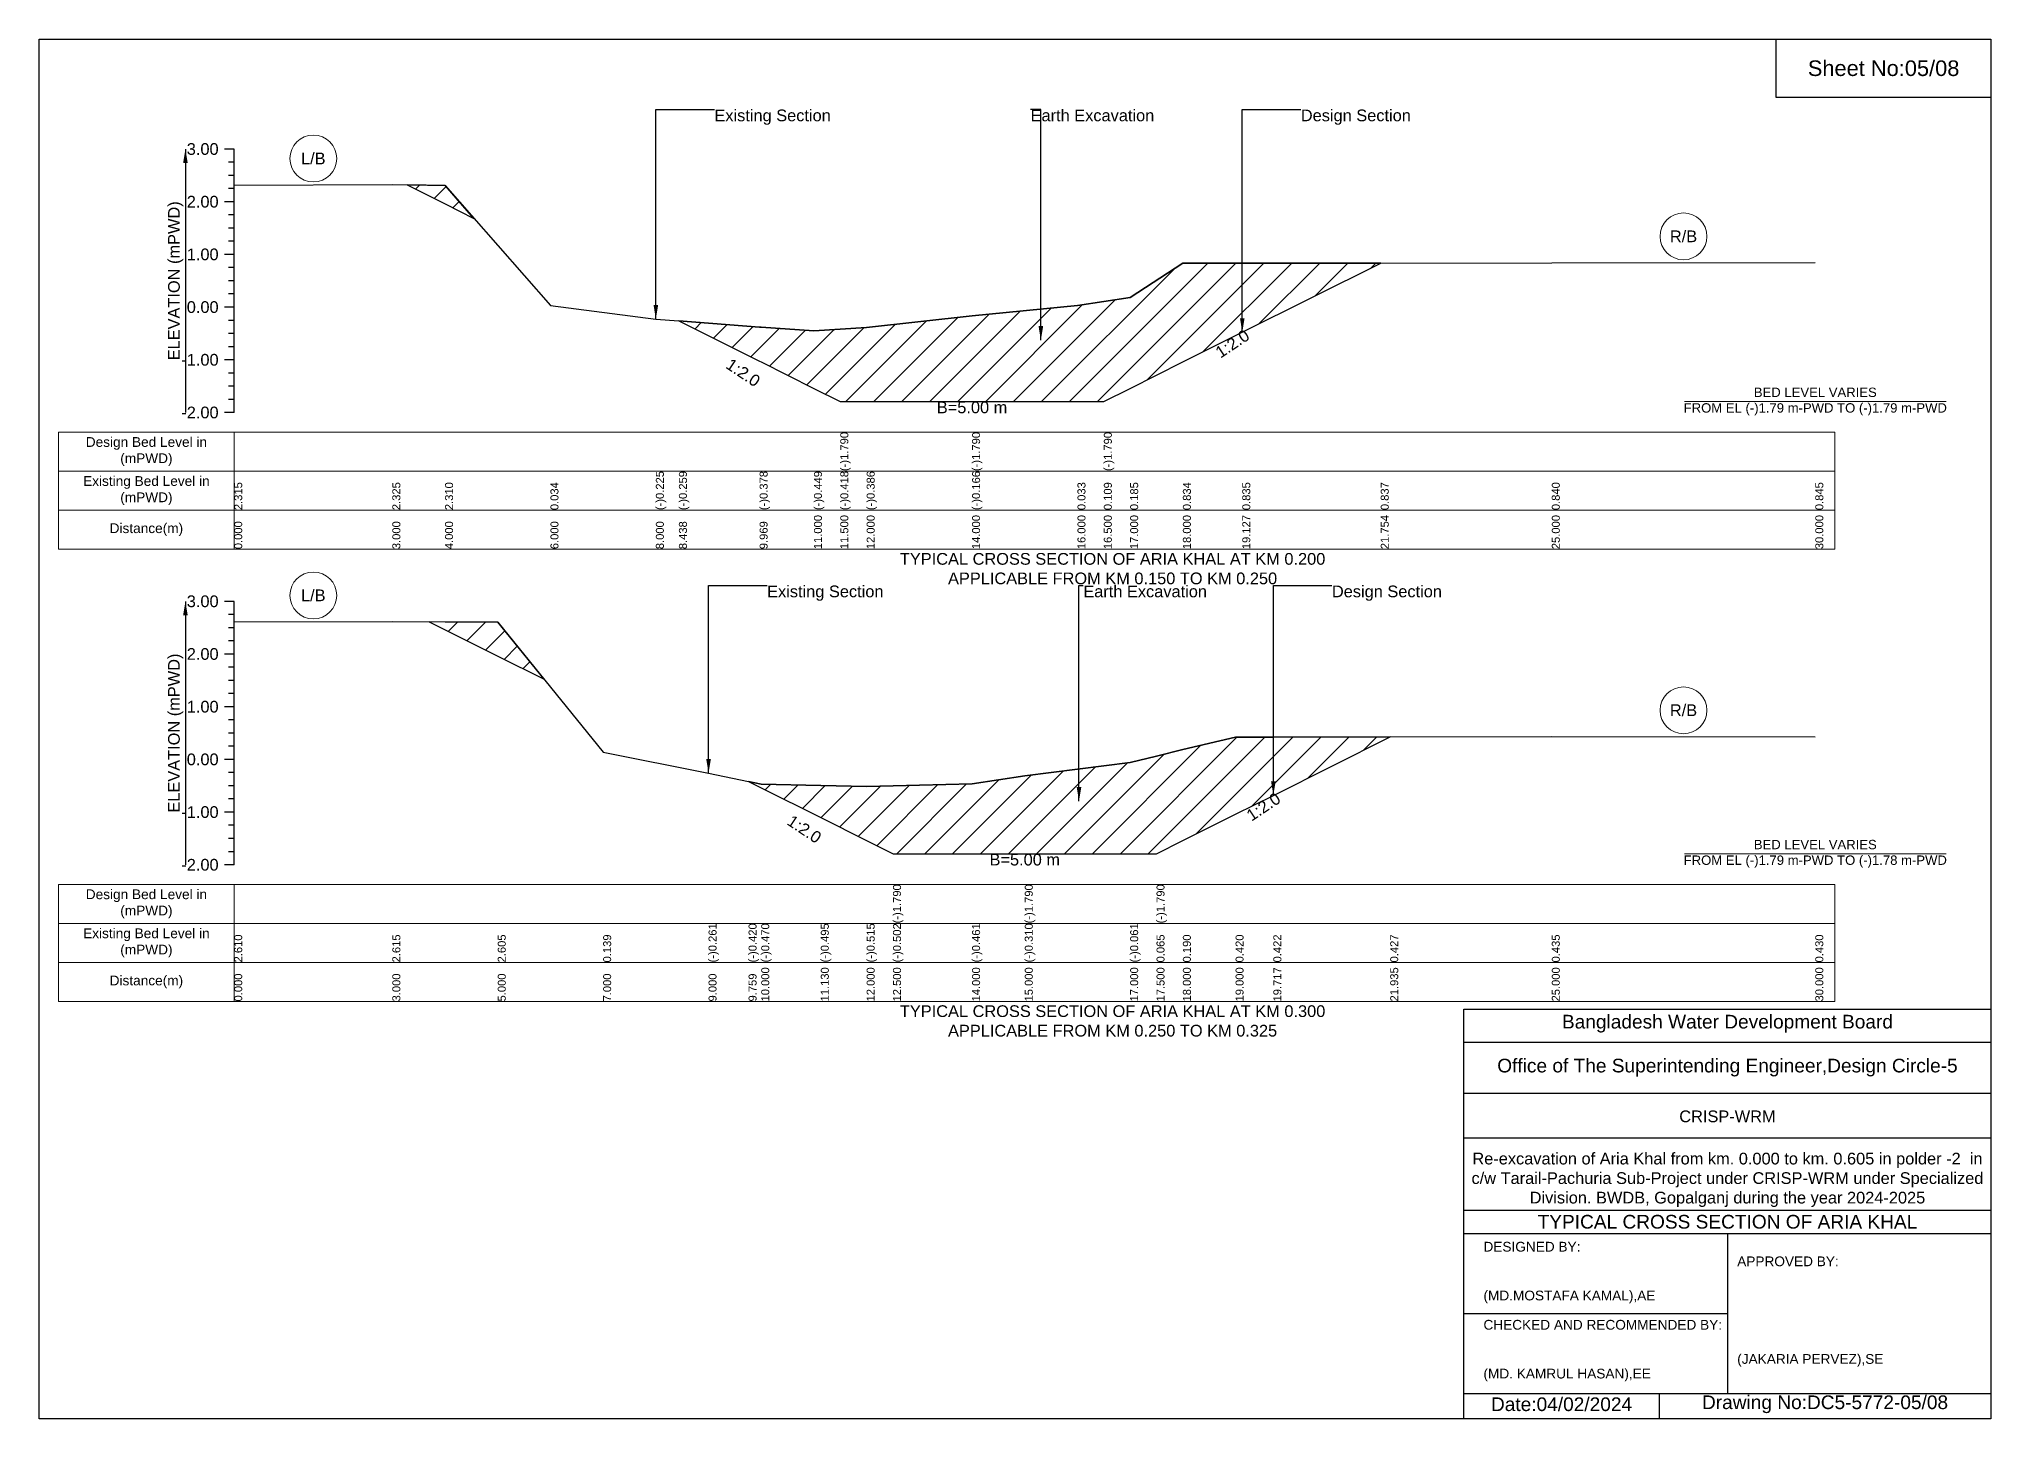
# Model space of a CAD drawing. Header units: inches. Extents: x 91000 to 188000, y -5751 to 7560.
# Drawn here: x 140000 to 148000, y -5656 to 0 of the extents above; entities that cross this region are included whole.
import ezdxf

# ---------------------------------------------------------------- set-up
doc = ezdxf.new("R2010")
doc.units = ezdxf.units.IN
doc.header["$LTSCALE"] = 7
doc.header["$MEASUREMENT"] = 0
for name, color, linetype, lineweight in [('Cross section Data Border', 7, 'Continuous', 9), ('Cross Section Labels', 7, 'Continuous', 9), ('Existing_Bed_Level for Xsection', 7, 'Continuous', 25)]:
    doc.layers.add(name, color=color, linetype=linetype, lineweight=lineweight)
doc.styles.get("Standard").update_dxf_attribs({"font": 'arial.ttf'})
doc.dimstyles.get("Standard").update_dxf_attribs({"dimtxt": 0.18, "dimasz": 0.18, "dimexe": 0.18, "dimexo": 0.0625, "dimgap": 0.09, "dimtad": 0, "dimtih": 1, "dimtoh": 1, "dimdec": 4, "dimzin": 0, "dimdsep": 46, "dimtxsty": 'Standard', "dimcen": 0.09, "dimadec": 0, "dimazin": 0, "dimtfac": 1, "dimtdec": 4, "dimtofl": 0, "dimtmove": 0, "dimatfit": 3, "dimfxl": 1, "dimtolj": 1, "dimtzin": 0, "dimarcsym": 0})

msp = doc.modelspace()

# ---------------------------------------------------------------- hatches: boundary and pattern name
at = {"layer": 'Existing_Bed_Level for Xsection'}
h = msp.add_hatch(dxfattribs=at)
h.set_pattern_fill('ANSI31', color=256, scale=648, style=0)
h.paths.add_polyline_path([(141508.1, -597.7), (141664, -675.7), (141782.5, -734.9), (141664, -600.1)])
h = msp.add_hatch(dxfattribs=at)
h.set_pattern_fill('ANSI31', color=256, scale=648, style=0)
h.paths.add_polyline_path([(142622.6, -1154.9), (142953.3, -1320.3), (142960, -1323.7), (143176, -1431.7), (143284, -1485.7), (143392, -1485.7), (143824, -1485.7), (144256, -1485.7), (144364, -1485.7), (144472, -1431.7), (144688, -1323.7), (144931.5, -1201.9), (145499, -918.2), (144931.5, -918.7), (144688, -918.9), (144472, -1059.1), (144364, -1075.5), (144256, -1091.9), (143824, -1134.9), (143392, -1182.4), (143284, -1189.2), (143176, -1196), (142960, -1181.1), (142953.3, -1180.6)])
h = msp.add_hatch(dxfattribs=at)
h.set_pattern_fill('ANSI31', color=256, scale=648, style=0)
h.paths.add_polyline_path([(141598.5, -2388.7), (141880, -2529.4), (142070.1, -2624.4), (141880, -2390.1)])
h = msp.add_hatch(dxfattribs=at)
h.set_pattern_fill('ANSI31', color=256, scale=648, style=0)
h.paths.add_polyline_path([(142908, -3043.4), (142960, -3069.4), (143204, -3191.4), (143392, -3285.4), (143500, -3339.4), (143824, -3339.4), (144040, -3339.4), (144472, -3339.4), (144580, -3339.4), (144688, -3285.4), (144904, -3177.4), (145058.9, -3099.9), (145537.9, -2860.5), (145058.9, -2861.7), (144904, -2862), (144688, -2911.7), (144580, -2938.8), (144472, -2965.9), (144040, -3019.7), (143824, -3052.3), (143500, -3061.1), (143392, -3064), (143204, -3059.8), (142960, -3054.3)])

# ---------------------------------------------------------------- linework, layer by layer
for points in [[(140000, 0), (148000, 0), (148000, -5656), (140000, -5656)], [(147120, 0), (148000, 0), (148000, -240), (147120, -240)]]:
    msp.add_lwpolyline(points, close=True)
for points in [[(145840, -5656), (145840, -3976), (148000, -3976)], [(145840, -4112), (148000, -4112)], [(145840, -4320), (148000, -4320)], [(145840, -4504), (148000, -4504)], [(145840, -4800), (148000, -4800)], [(145840, -4896), (148000, -4896)], [(146920, -4896), (146920, -5552)], [(145840, -5224), (146920, -5224)], [(145840, -5552), (148000, -5552)], [(146640, -5552), (146640, -5656)]]:
    msp.add_lwpolyline(points)
at = {"layer": 'Cross section Data Border'}
for points in [[(140080, -1611), (147360, -1611), (147360, -2091), (140080, -2091)], [(140080, -3464.8), (147360, -3464.8), (147360, -3944.8), (140080, -3944.8)]]:
    msp.add_lwpolyline(points, close=True, dxfattribs=at)
for points in [[(140800, -1611), (140800, -2091)], [(140080, -1771), (147360, -1771)], [(140080, -1931), (147360, -1931)], [(140800, -3464.8), (140800, -3944.8)], [(140080, -3624.8), (147360, -3624.8)], [(140080, -3784.8), (147360, -3784.8)]]:
    msp.add_lwpolyline(points, dxfattribs=at)
at = {"layer": 'Cross Section Labels'}
for points in [[(146744.2, -1485.7), (147815.8, -1485.7)], [(146744.2, -3339.4), (147815.8, -3339.4)]]:
    msp.add_lwpolyline(points, dxfattribs=at)
for centre in [(141124, -489.9), (146740, -809), (141124, -2280.5), (146740, -2751.3)]:
    msp.add_circle(centre, 96, dxfattribs=at)
at = {"layer": 'Existing_Bed_Level for Xsection'}
for points in [[(140800, -451), (140760, -451)], [(140800, -1531), (140800, -1315), (140800, -1099), (140800, -883), (140800, -667), (140800, -451)], [(140800, -505), (140776, -505)], [(140800, -559), (140776, -559)], [(140800, -613), (140776, -613)], [(140800, -599), (141448, -596.8), (141664, -600.1), (142096, -1091.7), (142528, -1147.6), (142622.6, -1154.9), (142953.3, -1180.6), (142960, -1181.1), (143176, -1196), (143284, -1189.2), (143284, -1189.2), (143392, -1182.4), (143824, -1134.9), (143824, -1134.9), (144256, -1091.9), (144364, -1075.5), (144364, -1075.5), (144472, -1059.1), (144688, -918.9), (144931.5, -918.7), (145499, -918.2), (146200, -917.6), (147280, -916.5)], [(140800, -667), (140760, -667)], [(140800, -721), (140776, -721)], [(140800, -775), (140776, -775)], [(140800, -829), (140776, -829)], [(140800, -883), (140760, -883)], [(140800, -937), (140776, -937)], [(140800, -991), (140776, -991)], [(140800, -1099), (140760, -1099)], [(140800, -1045), (140776, -1045)], [(140800, -1153), (140776, -1153)], [(140800, -1207), (140776, -1207)], [(140800, -1261), (140776, -1261)], [(140800, -1315), (140760, -1315)], [(140800, -1369), (140776, -1369)], [(140800, -1423), (140776, -1423)], [(140800, -1477), (140776, -1477)], [(140800, -1531), (140760, -1531)], [(140800, -2304.8), (140760, -2304.8)], [(140800, -3384.8), (140800, -3168.8), (140800, -2952.8), (140800, -2736.8), (140800, -2520.8), (140800, -2304.8)], [(140800, -2358.8), (140776, -2358.8)], [(140800, -2389), (141448, -2387.9), (141880, -2390.1), (142312, -2922.7), (142744, -3009.1), (142908, -3043.4), (142960, -3054.3), (143204, -3059.8), (143392, -3064), (143500, -3061.1), (143500, -3061.1), (143824, -3052.3), (144040, -3019.7), (144040, -3019.7), (144472, -2965.9), (144580, -2938.8), (144580, -2938.8), (144688, -2911.7), (144904, -2862), (145058.9, -2861.7), (145537.9, -2860.5), (146200, -2858.8), (147280, -2859.9)], [(140800, -2412.8), (140776, -2412.8)], [(140800, -2466.8), (140776, -2466.8)], [(140800, -2520.8), (140760, -2520.8)], [(140800, -2574.8), (140776, -2574.8)], [(140800, -2628.8), (140776, -2628.8)], [(140800, -2682.8), (140776, -2682.8)], [(140800, -2736.8), (140760, -2736.8)], [(140800, -2790.8), (140776, -2790.8)], [(140800, -2844.8), (140776, -2844.8)], [(140800, -2952.8), (140760, -2952.8)], [(140800, -2898.8), (140776, -2898.8)], [(140800, -3006.8), (140776, -3006.8)], [(140800, -3060.8), (140776, -3060.8)], [(140800, -3114.8), (140776, -3114.8)], [(140800, -3168.8), (140760, -3168.8)], [(140800, -3222.8), (140776, -3222.8)], [(140800, -3276.8), (140776, -3276.8)], [(140800, -3330.8), (140776, -3330.8)], [(140800, -3384.8), (140760, -3384.8)]]:
    msp.add_lwpolyline(points, dxfattribs=at)
for points in [[(141508.1, -597.7), (141664, -675.7), (141782.5, -734.9), (141664, -600.1)], [(142622.6, -1154.9), (142953.3, -1320.3), (142960, -1323.7), (143176, -1431.7), (143284, -1485.7), (143284, -1485.7), (143392, -1485.7), (143824, -1485.7), (143824, -1485.7), (144256, -1485.7), (144364, -1485.7), (144364, -1485.7), (144472, -1431.7), (144688, -1323.7), (144931.5, -1201.9), (145499, -918.2), (144931.5, -918.7), (144688, -918.9), (144472, -1059.1), (144364, -1075.5), (144364, -1075.5), (144256, -1091.9), (143824, -1134.9), (143824, -1134.9), (143392, -1182.4), (143284, -1189.2), (143284, -1189.2), (143176, -1196), (142960, -1181.1), (142953.3, -1180.6)], [(141598.5, -2388.7), (141880, -2529.4), (142070.1, -2624.4), (141880, -2390.1)], [(142908, -3043.4), (142960, -3069.4), (143204, -3191.4), (143392, -3285.4), (143500, -3339.4), (143500, -3339.4), (143824, -3339.4), (144040, -3339.4), (144040, -3339.4), (144472, -3339.4), (144580, -3339.4), (144580, -3339.4), (144688, -3285.4), (144904, -3177.4), (145058.9, -3099.9), (145537.9, -2860.5), (145537.9, -2860.5), (145537.9, -2860.5), (145058.9, -2861.7), (144904, -2862), (144688, -2911.7), (144580, -2938.8), (144580, -2938.8), (144472, -2965.9), (144040, -3019.7), (144040, -3019.7), (143824, -3052.3), (143500, -3061.1), (143500, -3061.1), (143392, -3064), (143204, -3059.8), (142960, -3054.3)]]:
    msp.add_lwpolyline(points, close=True, dxfattribs=at)

# ---------------------------------------------------------------- texts
at = {"attachment_point": 5}
for s, insert, char_height in [('Sheet No:05/08', (147560, -120), 64), ('Bangladesh Water Development Board', (146920, -4036), 56), ('Office of The Superintending Engineer,Design Circle-5', (146920, -4216), 56)]:
    msp.add_mtext(s, dxfattribs=dict(at, insert=insert, char_height=char_height))
for s, insert, char_height, width, attachment_point in [('CRISP-WRM', (146920, -4416), 48, 2240, 5), ('Re-excavation of Aria Khal from km. 0.000 to km. 0.605 in polder -2  in c/w Tarail-Pachuria Sub-Project under CRISP-WRM under Specialized Division. BWDB, Gopalganj during the year 2024-2025', (146920, -4676), 48, 2160, 5), ('TYPICAL CROSS SECTION OF ARIA KHAL', (146920, -4848), 56, 2240, 5), ('DESIGNED BY:^J^J^J(MD.MOSTAFA KAMAL),AE', (145920, -5056), 40, 1120, 4), ('APPROVED BY:^J^J^J^J^J^J(JAKARIA PERVEZ),SE', (146960, -5216), 40, 1120, 4), ('CHECKED AND RECOMMENDED BY:^J^J^J(MD. KAMRUL HASAN),EE', (145920, -5376), 40, 1120, 4), ('Date:04/02/2024', (146240, -5596), 56, 1120, 5), ('Drawing No:DC5-5772-05/08', (147320, -5596), 56, 1760, 5)]:
    msp.add_mtext(s, dxfattribs=dict(insert=insert, char_height=char_height, width=width, attachment_point=attachment_point))
at = {"layer": 'Cross section Data Border', "char_height": 40, "width": 640, "attachment_point": 5}
for s, insert in [('Design Bed Level in (mPWD)', (140440, -1691)), ('Existing Bed Level in (mPWD)', (140440, -1851)), ('Distance(m)', (140440, -2011)), ('Design Bed Level in (mPWD)', (140440, -3544.8)), ('Existing Bed Level in (mPWD)', (140440, -3704.8)), ('Distance(m)', (140440, -3864.8))]:
    msp.add_mtext(s, dxfattribs=dict(at, insert=insert))
at = {"layer": 'Cross Section Labels'}
for s, insert, char_height, attachment_point in [('Existing Section', (142768, -289), 48, 1), ('Earth Excavation', (144064, -289), 48, 1), ('Design Section', (145171.5, -289), 48, 1), ('L/B', (141124, -489.9), 48, 5), ('R/B', (146740, -809), 48, 5), ('BED LEVEL VARIES ^JFROM EL (-)1.79 m-PWD TO (-)1.79 m-PWD', (147280, -1485.7), 38.4, 5), ('B=5.00 m', (143824, -1485.7), 48, 2), ('TYPICAL CROSS SECTION OF ARIA KHAL AT KM 0.200^JAPPLICABLE FROM KM 0.150 TO KM 0.250', (144400, -2171), 48, 5), ('Existing Section', (142984, -2240), 48, 1), ('Earth Excavation', (144280, -2240), 48, 1), ('Design Section', (145298.9, -2240), 48, 1), ('L/B', (141124, -2280.5), 48, 5), ('R/B', (146740, -2751.3), 48, 5), ('B=5.00 m', (144040, -3339.4), 48, 2), ('BED LEVEL VARIES ^JFROM EL (-)1.79 m-PWD TO (-)1.78 m-PWD', (147280, -3339.4), 38.4, 5), ('TYPICAL CROSS SECTION OF ARIA KHAL AT KM 0.300^JAPPLICABLE FROM KM 0.250 TO KM 0.325', (144400, -4024.8), 48, 5)]:
    msp.add_mtext(s, dxfattribs=dict(at, insert=insert, char_height=char_height, attachment_point=attachment_point))
at = {"layer": 'Cross Section Labels', "char_height": 48, "attachment_point": 2}
for insert, rotation in [((144877.5, -1228.9), 33.69007), ((142899.3, -1347.3), 326.30993), ((145004.9, -3126.9), 33.69007), ((143150, -3218.4), 326.30993)]:
    msp.add_mtext('1:2.0', dxfattribs=dict(at, insert=insert, rotation=rotation))
at = {"layer": 'Existing_Bed_Level for Xsection', "char_height": 48, "attachment_point": 6}
for s, insert in [('3.00', (140736, -451)), ('2.00', (140736, -667)), ('1.00', (140736, -883)), ('0.00', (140736, -1099)), ('-1.00', (140736, -1315)), ('-2.00', (140736, -1531)), ('3.00', (140736, -2304.8)), ('2.00', (140736, -2520.8)), ('1.00', (140736, -2736.8)), ('0.00', (140736, -2952.8)), ('-1.00', (140736, -3168.8)), ('-2.00', (140736, -3384.8))]:
    msp.add_mtext(s, dxfattribs=dict(at, insert=insert))
at = {"layer": 'Existing_Bed_Level for Xsection', "rotation": 90}
for s, insert, char_height, attachment_point in [('ELEVATION (mPWD)', (140560, -991), 48, 5), ('(-)1.790', (143284, -1771), 32.8, 1), ('(-)1.790', (143824, -1771), 32.8, 1), ('(-)1.790', (144364, -1771), 32.8, 1), ('2.315', (140800, -1931), 32.8, 1), ('2.325', (141448, -1931), 32.8, 1), ('2.310', (141664, -1931), 32.8, 1), ('0.034', (142096, -1931), 32.8, 1), ('(-)0.225', (142528, -1931), 32.8, 1), ('(-)0.259', (142622.6, -1931), 32.8, 1), ('(-)0.378', (142953.3, -1931), 32.8, 1), ('(-)0.449', (143176, -1931), 32.8, 1), ('(-)0.418', (143284, -1931), 32.8, 1), ('(-)0.386', (143392, -1931), 32.8, 1), ('(-)0.166', (143824, -1931), 32.8, 1), ('0.033', (144256, -1931), 32.8, 1), ('0.109', (144364, -1931), 32.8, 1), ('0.185', (144472, -1931), 32.8, 1), ('0.834', (144688, -1931), 32.8, 1), ('0.835', (144931.5, -1931), 32.8, 1), ('0.837', (145499, -1931), 32.8, 1), ('0.840', (146200, -1931), 32.8, 1), ('0.845', (147280, -1931), 32.8, 1), ('0.000', (140800, -2091), 32.8, 1), ('3.000', (141448, -2091), 32.8, 1), ('4.000', (141664, -2091), 32.8, 1), ('6.000', (142096, -2091), 32.8, 1), ('8.000', (142528, -2091), 32.8, 1), ('8.438', (142622.6, -2091), 32.8, 1), ('9.969', (142953.3, -2091), 32.8, 1), ('11.000', (143176, -2091), 32.8, 1), ('11.500', (143284, -2091), 32.8, 1), ('12.000', (143392, -2091), 32.8, 1), ('14.000', (143824, -2091), 32.8, 1), ('16.000', (144256, -2091), 32.8, 1), ('16.500', (144364, -2091), 32.8, 1), ('17.000', (144472, -2091), 32.8, 1), ('18.000', (144688, -2091), 32.8, 1), ('19.127', (144931.5, -2091), 32.8, 1), ('21.754', (145499, -2091), 32.8, 1), ('25.000', (146200, -2091), 32.8, 1), ('30.000', (147280, -2091), 32.8, 1), ('ELEVATION (mPWD)', (140560, -2844.8), 48, 5), ('(-)1.790', (143500, -3624.8), 32.8, 1), ('(-)1.790', (144040, -3624.8), 32.8, 1), ('(-)1.790', (144580, -3624.8), 32.8, 1), ('2.610', (140800, -3784.8), 32.8, 1), ('2.615', (141448, -3784.8), 32.8, 1), ('2.605', (141880, -3784.8), 32.8, 1), ('0.139', (142312, -3784.8), 32.8, 1), ('(-)0.261', (142744, -3784.8), 32.8, 1), ('(-)0.420', (142908, -3784.8), 32.8, 1), ('(-)0.470', (142960, -3784.8), 32.8, 1), ('(-)0.495', (143204, -3784.8), 32.8, 1), ('(-)0.515', (143392, -3784.8), 32.8, 1), ('(-)0.502', (143500, -3784.8), 32.8, 1), ('(-)0.461', (143824, -3784.8), 32.8, 1), ('(-)0.310', (144040, -3784.8), 32.8, 1), ('(-)0.061', (144472, -3784.8), 32.8, 1), ('0.065', (144580, -3784.8), 32.8, 1), ('0.190', (144688, -3784.8), 32.8, 1), ('0.420', (144904, -3784.8), 32.8, 1), ('0.422', (145058.9, -3784.8), 32.8, 1), ('0.427', (145537.9, -3784.8), 32.8, 1), ('0.435', (146200, -3784.8), 32.8, 1), ('0.430', (147280, -3784.8), 32.8, 1), ('0.000', (140800, -3944.8), 32.8, 1), ('3.000', (141448, -3944.8), 32.8, 1), ('5.000', (141880, -3944.8), 32.8, 1), ('7.000', (142312, -3944.8), 32.8, 1), ('9.000', (142744, -3944.8), 32.8, 1), ('9.759', (142908, -3944.8), 32.8, 1), ('10.000', (142960, -3944.8), 32.8, 1), ('11.130', (143204, -3944.8), 32.8, 1), ('12.000', (143392, -3944.8), 32.8, 1), ('12.500', (143500, -3944.8), 32.8, 1), ('14.000', (143824, -3944.8), 32.8, 1), ('15.000', (144040, -3944.8), 32.8, 1), ('17.000', (144472, -3944.8), 32.8, 1), ('17.500', (144580, -3944.8), 32.8, 1), ('18.000', (144688, -3944.8), 32.8, 1), ('19.000', (144904, -3944.8), 32.8, 1), ('19.717', (145058.9, -3944.8), 32.8, 1), ('21.935', (145537.9, -3944.8), 32.8, 1), ('25.000', (146200, -3944.8), 32.8, 1), ('30.000', (147280, -3944.8), 32.8, 1)]:
    msp.add_mtext(s, dxfattribs=dict(at, insert=insert, char_height=char_height, attachment_point=attachment_point))

# ---------------------------------------------------------------- leaders
at = {"layer": 'Cross Section Labels', "annotation_type": 0, "has_hookline": 1, "hookline_direction": 0}
for points, text_width in [([(142528, -1147.6), (142528, -289), (142767.9, -289)], 467.2), ([(144106, -1234.2), (144106, -289), (144063.9, -289)], 497), ([(144931.5, -1201.9), (144931.5, -289), (145171.4, -289)], 441.2), ([(142744, -3009.1), (142744, -2240), (142983.9, -2240)], 467.2), ([(144262.3, -3123.5), (144262.3, -2240), (144279.9, -2240)], 497), ([(145058.9, -3099.9), (145058.9, -2240), (145298.9, -2240)], 441.2)]:
    msp.add_leader(points, dimstyle='Standard', override={"dimasz": 57.6}, dxfattribs=dict(at, text_width=text_width))
at = {"layer": 'Existing_Bed_Level for Xsection'}
for points in [[(140600, -451), (140600, -1531)], [(140600, -2304.8), (140600, -3384.8)]]:
    msp.add_leader(points, dimstyle='Standard', override={"dimasz": 57.6}, dxfattribs=at)

doc.saveas('drawing.dxf')
